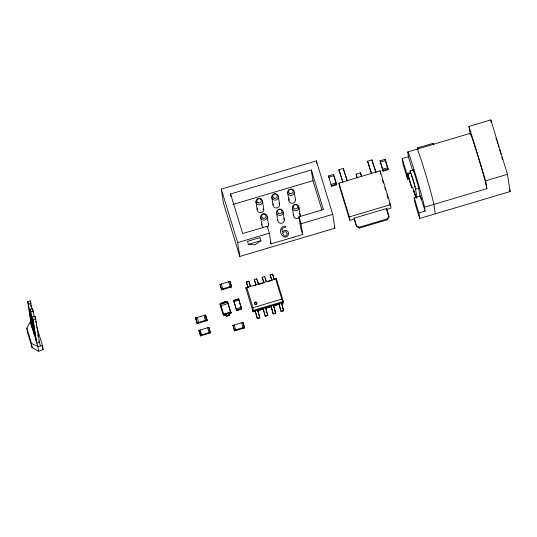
<?xml version="1.0" encoding="UTF-8"?>
<svg xmlns="http://www.w3.org/2000/svg" width="537" height="537" viewBox="0 0 537 537"><rect width="100%" height="100%" fill="white"/><g stroke="black" fill="none" stroke-linecap="round" stroke-linejoin="round"><path stroke-width="0.81" d="M407.751 174.216L411.812 187.91L407.751 174.216L410.872 173.29L412.121 176.76M410.51 173.558L410.12 170.773L415.128 186.809L416.96 197.475M413.483 171.712L413.242 169.846L418.242 185.883L420.015 196.112M226.077 314.716L223.714 315.42L223.372 315.105L223.506 314.051L220.331 303.7L227.413 301.599L231.098 312.803L230.796 313.313L228.433 314.017M255.498 311.353L253.095 311.775L252.954 307.701L246.765 287.523L245.805 287.819L245.865 288.215M417.813 149.588L417.578 147.93L433.171 143.292L433.708 144.695M433.171 143.292L433.406 144.95M38.59 351.218L32.166 347.687L27.515 332.524L26.85 328.228L30.28 321.77L37.858 346.486L38.59 351.218L43.114 349.661L42.49 345.633L36.865 327.295M387.405 219.734L387.271 218.874L388.828 216.069L386.519 208.544L354.084 218.197L356.521 226.58L359.394 228.064L387.405 219.734L388.963 216.928L388.828 216.069M220.331 303.7L220.029 304.217L223.714 315.42M260.908 240.643L255.028 244.798L248.436 244.355L247.51 241.328L259.982 237.623L260.908 240.643L248.436 244.355M282.69 303.264L283.603 302.297L281.838 299.109L275.649 278.931L276.374 278.73L283.664 302.687L281.636 303.291L281.576 302.902M221.264 189.145L316.333 160.872L332.732 214.35L334.873 228.191L239.804 256.464L223.405 202.993L221.264 189.145L237.656 242.623L239.804 256.464M230.95 196.435L230.568 193.964L311.292 169.954L323.428 209.531L298.908 216.82L300.566 227.534L302.7 234.481L271.004 243.905L270.299 241.59M425.082 211.101L424.478 207.181L486.858 188.635A29.307 0.993 73.4 0 0 477.433 154.388A29.307 0.993 73.4 0 0 470.19 134.25L468.976 126.417L490.811 119.919L507.478 174.297L510.15 191.548L419.692 218.445L415.067 203.342L414.215 197.851L420.451 195.998L425.082 211.101L418.847 212.961L419.692 218.445M342.821 182.224L338.867 169.726L343.237 168.43L347.298 180.888M371.517 173.693L367.563 161.194L371.933 159.892L375.994 172.357M407.805 151.904L470.19 133.351M328.543 175.955L333.531 174.465L336.605 184.842L331.618 186.326L328.543 175.955L328.651 176.66M233.024 204.436L312.95 180.667L311.292 169.954M380.082 160.791L385.076 159.301L388.036 168.974L388.15 169.679L383.156 171.162L380.082 160.791L383.156 171.162M409.214 178.707L407.657 179.17L403.025 164.067L402.173 158.583L408.415 156.723L407.805 152.803A29.307 0.993 73.4 0 1 415.047 172.941A29.307 0.993 73.4 0 1 424.478 207.181M357.172 177.962L356.118 174.136L360.481 172.84L361.649 176.639M354.219 219.056L349.849 220.351L339.478 186.52L338.941 183.07L380.115 170.826L390.486 204.664L391.023 208.108L386.653 209.41L388.963 216.928M336.498 184.137L331.504 185.621L331.618 186.326M383.049 170.457L388.036 168.974M410.12 171.075L413.242 170.148M407.657 179.17L406.804 173.686L410.704 172.525M271.004 243.905L269.346 233.199L267.218 226.245L242.704 233.541L230.568 193.964M31.321 325.154L27.682 301.653L30.24 300.895L31.911 309.164M32.113 327.751L28.474 304.251L31.032 303.492M415.678 189.199L418.8 188.272M237.656 242.623L269.346 233.199M302.7 234.481L301.042 223.775L332.732 214.35M33.67 332.826L30.032 309.325L32.589 308.567L34.267 316.837M349.849 220.351L349.312 216.908L390.486 204.664M35.744 335.048L34.469 335.424L30.831 311.923L33.388 311.165M486.858 188.635L485.649 180.794L507.478 174.297M32.388 316.998L34.945 316.239L35.737 318.837L39.376 342.338L36.818 343.096L33.18 319.596L32.388 316.998L36.026 340.498M33.18 319.596L35.737 318.837M354.084 218.197L356.387 225.715L359.26 227.205L387.271 218.874M220.036 284.355L230.017 281.388L231.501 286.221L231.608 286.926L221.627 289.893L220.036 284.355L221.627 289.893M221.519 289.188L231.501 286.221M247.631 281.999L246.382 282.368L246.322 281.979L248.819 281.234L249.349 283.16M255.76 284.167L254.243 279.623L256.74 278.878L258.042 282.804M263.68 281.811L262.17 277.267L264.66 276.521L265.963 280.448M271.393 278.831L270.091 274.91L272.588 274.165L274.407 279.723M42.49 345.633L37.858 346.486L31.502 343.391L26.85 328.228M253.618 285.912L255.941 285.221M259.23 284.241L263.197 283.059M268.037 281.623L270.366 280.932M223.567 302.344L222.123 302.774L224.99 301.707L225.245 302.613M222.177 302.848L225.097 302.042L225.043 301.646L225.345 302.633L227.728 301.713L223.137 303.076M222.412 303.291L220.002 304.009L223.372 315.105L225.782 314.387L225.916 314.843M233.588 300.264L238.582 298.78L241.543 308.446L236.555 309.93L233.588 300.264L233.783 301.19M220.492 304.224L227.574 302.123M234.407 300.431L238.683 299.156L238.77 299.706M220.922 305.627L228.003 303.519M195.549 317.985L205.53 315.018L207.013 319.851L207.121 320.555L197.139 323.522L195.549 317.985L197.139 323.522M195.958 318.515L195.871 317.971C197.361 316.092 199.616 323.375 197.354 322.804L197.441 323.348L198.388 323.153M223.506 314.051L230.581 311.943C232.555 313.568 227.916 312.749 228.755 313.749M236.555 310.252L238.697 309.621M233.702 300.968L236.663 310.634L241.657 309.151L241.462 308.225M197.032 322.818L207.013 319.851M223.338 314.897L231.064 312.601M205.315 315.736L205.228 315.185C202.959 314.413 205.181 321.71 206.711 320.018L206.799 320.569L205.872 320.925M252.954 307.701L281.838 299.109M226.171 315.971L229.057 314.95L228.775 313.736M226.319 316.474L229.185 315.407L226.231 316.179M253.263 310.42L282.986 301.579M253.034 311.386L283.603 302.297M258.075 311.494L257.74 310.393L263.17 308.782L263.11 308.392L263.506 309.883M266.003 309.137L265.661 308.037L271.219 306.385L271.151 305.996M257.102 310.876L263.499 308.976M265.896 308.258L271.494 306.593M273.89 305.882L279.488 304.217M198.938 330.349L208.92 327.375L210.511 332.92L200.529 335.887L198.938 330.349L200.529 335.887M232.951 325.348L242.932 322.381L244.416 327.214L244.523 327.919L234.541 330.886L232.951 325.348L234.541 330.886M200.422 335.182L210.403 332.208L210.511 332.92M257.371 318.656L257.31 318.266L259.807 317.521L259.868 317.917L257.371 318.656L255.632 312.406M267.728 315.165L267.788 315.561L265.298 316.3L265.238 315.91L267.728 315.165L267.231 313.548M275.656 312.809L275.716 313.205L273.219 313.944L273.158 313.554L275.656 312.809L275.132 311.111M283.576 310.453L281.079 311.198L281.14 311.588L283.637 310.849L283.053 308.755M199.261 330.329L200.831 335.712L200.744 335.169L201.677 334.887L200.2 330.054M209.255 329.617L210.101 332.383L209.168 332.658L207.685 327.825M234.434 330.181L244.416 327.214M417.578 147.93L418.115 149.333M249.953 284.939L250.329 285.778M247.624 285.899L246.322 281.979M222.09 302.566L222.399 303.573M270.091 274.91L271.601 279.455M258.049 282.818L258.565 284.435L257.196 280.374M247.631 285.912L248.148 287.537L246.778 283.476M249.933 284.905L249.423 283.395M345.653 176.082L347.191 180.929M374 166.785L374.443 167.786M414.524 186.044L414.933 186.983L414.148 183.607M345.304 175.324L345.056 174.619M273.602 277.589L274.098 278.71M373.752 166.087L373.537 165.45M273.508 277.314L272.588 274.165M374.578 168.188L375.887 172.39M415.994 198.052L413.926 190.722L416.229 198.099M344.72 173.619L343.237 168.43M373.296 164.698L371.933 159.892M222.385 303.291L222.17 302.553L222.204 302.908M271.467 278.824L271.917 280.468L271.85 280.079M265.124 278.018L266.426 281.69M249.275 282.731L250.578 286.402M509.412 189.145L510.15 191.548M468.976 126.417L485.649 180.794M408.415 156.723L412.557 170.242M402.173 158.583L406.804 173.686M414.215 197.851L418.847 212.961M388.15 169.679L385.445 160.516L380.458 161.999L380.565 162.704M382.579 180.573L383.304 182.929M384.747 187.655L385.472 190.011M386.922 194.736L388.123 198.67M389.573 203.389L390.298 205.752M371.624 173.659L367.563 161.194M361.535 176.66L360.481 172.84M356.118 174.136L357.28 177.935M342.928 182.191L338.867 169.726M338.941 183.07L349.312 216.908M334.383 226.594L334.873 228.191M312.95 180.667L321.932 209.954M298.908 216.82L301.042 223.775M283.637 310.849L282.945 308.587M281.14 311.588L279.428 305.425M275.716 313.205L274.696 309.795M263.989 282.824L262.17 277.267M273.158 313.554L272.635 311.849M273.219 313.944L272.528 311.682M267.788 315.561L266.063 309.151M256.008 284.791L254.243 279.623M265.238 315.91L264.714 314.205M265.298 316.3L263.553 310.05M259.868 317.917L257.679 310.003L257.74 310.393M257.31 318.266L256.793 316.562M239.28 301.418L241.274 307.862M244.523 327.919L242.932 322.381M231.608 286.926L230.017 281.388M227.413 301.599L230.581 311.943M230.064 310.93L230.796 313.313M229.104 315.132L229.218 315.615M225.855 314.615L225.782 314.387M207.121 320.555L205.53 315.018M205.443 315.877L206.08 317.951M205.953 317.803L206.799 320.569M195.871 317.971L196.723 320.73M196.596 320.589L197.441 323.348M199.898 332.403L200.744 335.169M42.134 346.472L43.114 349.661M27.682 301.653L28.474 304.251M30.032 309.325L30.831 311.923M38.979 341.042L40.416 345.721M281.771 303.989L281.871 304.513M281.844 304.425L281.448 302.935L281.509 303.324M279.274 304.734L279.482 305.425M280.67 310.057L280.448 309.325M273.85 306.345L273.951 306.869M271.353 307.09L272.588 311.682M263.432 309.446L263.533 309.97M259.398 316.38L258.136 311.507M255.511 311.802L255.605 312.326M255.585 312.239L255.182 310.748L255.243 311.138L253.095 311.775L245.805 287.819L276.374 278.73L276.434 279.126M228.715 313.534L229.098 315.212M229.131 315.313L229.071 315.018M412.537 177.787L413.973 182.634M415.571 197.381L412.617 186.883M279.374 305.258L278.951 303.68L279.012 304.07M271.453 307.614L271.031 306.036L271.091 306.426M281.905 304.439L282.489 306.513M255.646 312.245L256.767 316.481M281.898 304.6L283.006 308.587M283.026 308.668L282.435 306.741M279.401 305.338L280.509 309.325M273.971 306.956L274.105 307.426M275.105 311.024L273.528 305.291L273.588 305.681M271.48 307.694L272.071 309.614M272.608 311.769L272.017 309.836M267.104 313.299L266.627 311.601M264.687 314.125L263.58 310.138M225.882 314.595L226.158 315.83M226.178 315.897L225.916 314.857M274.642 309.594L274.138 307.547M266.594 311.453L265.6 307.647L265.661 308.037M490.811 119.919L491.187 122.382M435.292 213.807L433.836 204.402A29.307 0.993 73.4 0 0 424.955 171.947A29.307 0.993 73.4 0 0 417.095 149.333M420.451 195.998L420.941 199.133M387.774 168.47L387.667 167.766L382.68 169.249L382.787 169.954M385.076 159.301L385.183 160.013M386.519 208.544L386.653 209.41M380.115 170.826L380.646 174.277M359.26 227.205L359.394 228.064M356.387 225.715L356.521 226.58M333.531 174.465L333.638 175.176M331.242 185.117L331.134 184.413L336.128 182.929L336.236 183.634L333.9 175.68L328.913 177.163L329.02 177.868M316.333 160.872L316.716 163.315M298.955 207.463A3.323 3.222 -8.8 0 1 294.054 210.423A3.323 3.222 -8.8 0 1 293.9 204.845A3.323 3.222 -8.8 0 1 298.955 207.463L300.17 215.303M294.249 192.112A3.323 3.222 -8.8 0 1 289.349 195.079A3.323 3.222 -8.8 0 1 289.195 189.501A3.323 3.222 -8.8 0 1 294.249 192.112L295.464 199.952M292.323 207.691L293.538 215.532M287.617 192.347L288.832 200.187M283.113 212.175A3.323 3.222 -8.8 0 1 278.213 215.136A3.323 3.222 -8.8 0 1 278.059 209.558A3.323 3.222 -8.8 0 1 283.113 212.175L284.328 220.016M278.408 196.824A3.323 3.222 -8.8 0 1 273.508 199.791A3.323 3.222 -8.8 0 1 273.353 194.213A3.323 3.222 -8.8 0 1 278.408 196.824L279.623 204.664M276.474 212.404L277.689 220.244M271.769 197.059L272.984 204.899M267.265 216.888A3.323 3.222 -8.8 0 1 262.365 219.848A3.323 3.222 -8.8 0 1 262.21 214.27A3.323 3.222 -8.8 0 1 267.265 216.888L268.48 224.728M267.218 226.245L267.473 227.896M279.079 303.64L279.139 304.029L273.709 305.647L273.648 305.258M262.559 201.536A3.323 3.222 -8.8 0 1 257.659 204.503A3.323 3.222 -8.8 0 1 257.505 198.925A3.323 3.222 -8.8 0 1 262.559 201.536L263.774 209.376M260.633 217.116L261.848 224.956M255.927 201.771L257.142 209.611M264.66 276.521L264.721 276.911M258.378 284.086L258.438 284.476M256.74 278.878L256.8 279.267M248.819 281.234L248.879 281.623M247.96 287.181L248.02 287.577M241.187 307.318L236.193 308.802M238.965 300.062L233.971 301.552M239.046 300.613L238.582 298.78M243.274 328.288L241.697 322.831M236.475 309.708L236.663 310.634M230.36 287.295L228.769 281.757L228.863 282.388M235.79 330.517L234.206 325.053M222.875 289.524L221.284 283.986L221.378 284.61M210.101 332.383L210.189 332.933M208.92 327.375L209.027 328.08M208.618 327.55L208.705 328.1M34.945 316.239L35.442 319.481M35.697 321.099L35.945 322.724M36.201 324.341L36.449 325.966M37.832 334.88L38.08 336.498M32.589 308.567L33.22 312.621M30.24 300.895L30.616 303.324M30.864 304.942L31.119 306.567M31.502 343.391L32.166 347.687M295.33 199.126A3.323 3.222 -8.8 0 1 291.806 203.281A3.323 3.222 -8.8 0 1 289.228 198.562M299.68 213.706A3.323 3.222 -8.8 0 1 299.774 216.928M299.263 217.613A3.323 3.222 -8.8 0 1 293.625 214.693M263.64 208.551A3.323 3.222 -8.8 0 1 260.109 212.706A3.323 3.222 -8.8 0 1 257.538 207.987M268.346 223.895A3.323 3.222 -8.8 0 1 267.574 227.037M262.882 227.198A3.323 3.222 -8.8 0 1 261.935 224.117M279.133 203.073A3.323 3.222 -8.8 0 1 276.823 207.96A3.323 3.222 -8.8 0 1 273.071 204.06M283.838 218.418A3.323 3.222 -8.8 0 1 281.529 223.305A3.323 3.222 -8.8 0 1 277.777 219.405M495.899 138.096A20.836 0.705 73.4 0 1 496.597 140.15M497.027 141.446A20.836 0.705 73.4 0 1 497.712 143.574M498.161 144.97A20.836 0.705 73.4 0 1 498.799 147.017M499.678 149.87A20.836 0.705 73.4 0 1 501.021 154.32M501.894 157.301A20.836 0.705 73.4 0 1 502.525 159.489M255.149 304.271A1.155 1.121 -8.8 0 1 255.015 302.391A1.155 1.121 -8.8 0 1 256.827 303.049A1.155 1.121 -8.8 0 1 255.431 304.372M281.999 229.796L282.214 231.93C284.435 228.903 289.638 230.595 288.53 234.602C285.704 240.905 278.81 234.119 280.77 229.185C281.079 227.185 284.556 225.037 286.033 226.607C285.825 228.037 281.61 226.943 281.999 229.796M287.188 233.971L286.557 235.495L285.221 236.052A1.571 1.524 -8.8 0 1 283.952 235.642L282.569 232.998L283.959 231.91L286.201 231.783L287.188 233.971M294.457 208.705A2.222 2.161 -8.8 0 0 297.74 206.718A2.222 2.161 -8.8 0 0 294.357 204.966A2.222 2.161 -8.8 0 0 294.457 208.705M289.752 193.354A2.222 2.161 -8.8 0 0 293.034 191.367A2.222 2.161 -8.8 0 0 289.651 189.615A2.222 2.161 -8.8 0 0 289.752 193.354M262.768 218.129A2.222 2.161 -8.8 0 0 266.05 216.143A2.222 2.161 -8.8 0 0 262.667 214.391A2.222 2.161 -8.8 0 0 262.768 218.129M258.062 202.778A2.222 2.161 -8.8 0 0 261.344 200.791A2.222 2.161 -8.8 0 0 257.961 199.039A2.222 2.161 -8.8 0 0 258.062 202.778M278.616 213.417A2.222 2.161 -8.8 0 0 281.898 211.43A2.222 2.161 -8.8 0 0 278.508 209.678A2.222 2.161 -8.8 0 0 278.616 213.417M273.91 198.066A2.222 2.161 -8.8 0 0 277.193 196.079A2.222 2.161 -8.8 0 0 273.803 194.327A2.222 2.161 -8.8 0 0 273.91 198.066M255.129 304.11A1.155 1.121 -8.8 0 0 256.827 303.083A1.155 1.121 -8.8 0 0 255.075 302.177A1.155 1.121 -8.8 0 0 255.129 304.11"/></g></svg>
